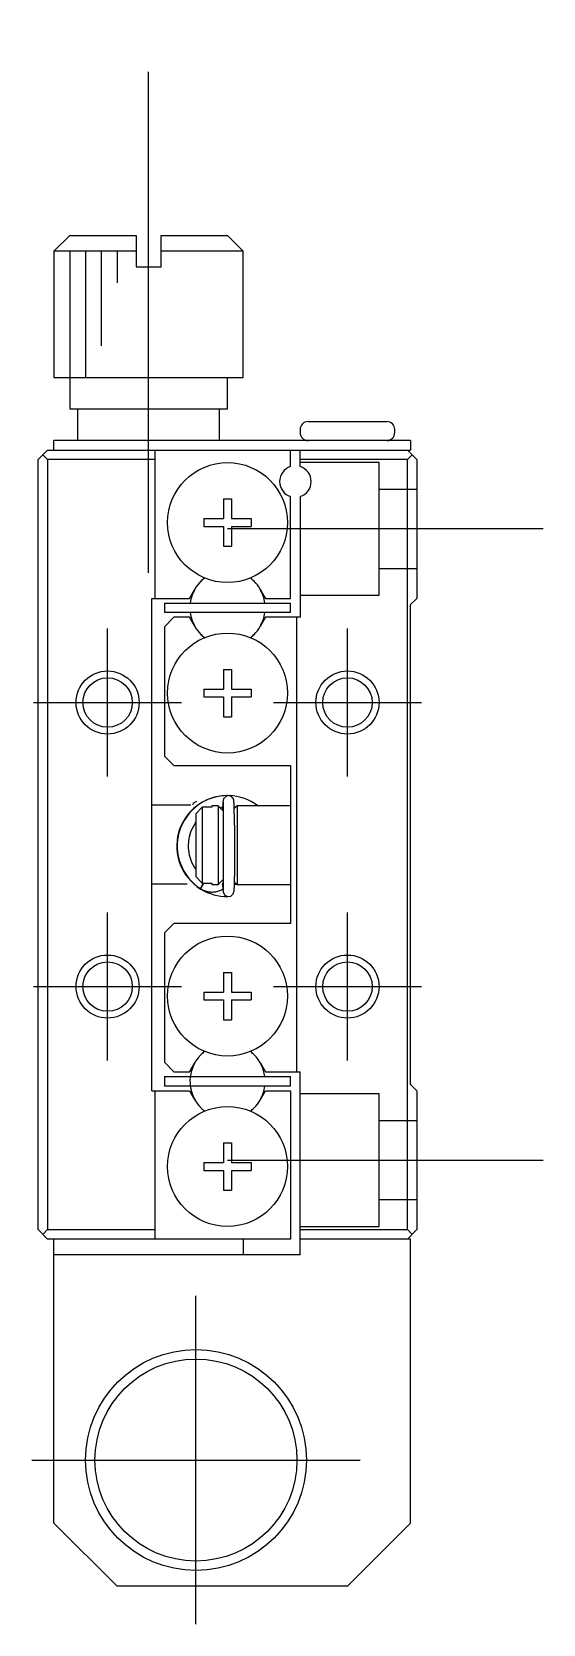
# Model space of a CAD drawing. Extents: x 0 to 269, y -8 to 194.
# Drawn here: x 154.8 to 171, y 74.7 to 125.2 of the extents above; entities that cross this region are included whole.
import ezdxf

# ---------------------------------------------------------------- set-up
doc = ezdxf.new("R2010")
doc.units = 0
doc.header["$LTSCALE"] = 0.5
doc.linetypes.add('CENTER', pattern=[50.8, 31.75, -6.35, 6.35, -6.35])
doc.linetypes.add('DASHED', pattern=[19.05, 12.7, -6.35])
for name, color, linetype in [('MSM_CENTER', 1, 'CENTER'), ('MSM_CONTINUOUS', 7, 'CONTINUOUS'), ('MSM_DASHED', 4, 'DASHED'), ('MSM_NARROW', 5, 'CONTINUOUS')]:
    doc.layers.add(name, color=color, linetype=linetype)

msp = doc.modelspace()

# ---------------------------------------------------------------- linework, layer by layer
at = {"layer": 'MSM_CENTER'}
for p, q in [((158.541909, 108.039572), (158.541909, 125.181801)), ((171.041909, 109.43346), (161.041909, 109.43346)), ((157.241909, 101.590362), (157.241909, 106.276558)), ((164.841909, 101.590362), (164.841909, 106.276558)), ((154.898811, 103.93346), (159.585007, 103.93346)), ((162.498811, 103.93346), (167.185007, 103.93346)), ((157.241909, 92.590362), (157.241909, 97.276558)), ((164.841909, 92.590362), (164.841909, 97.276558)), ((154.898811, 94.93346), (159.585007, 94.93346)), ((162.498811, 94.93346), (167.185007, 94.93346)), ((161.041909, 89.43346), (171.041909, 89.43346)), ((160.041909, 74.73346), (160.041909, 85.13346)), ((154.841909, 79.93346), (165.241909, 79.93346))]:
    msp.add_line(p, q, dxfattribs=at)
at = {"layer": 'MSM_CONTINUOUS'}
for p, q in [((156.041909, 118.73346), (155.541909, 118.23346)), ((156.041909, 118.73346), (158.141909, 118.73346)), ((158.141909, 118.73346), (158.141909, 117.73346)), ((158.941909, 118.73346), (161.041909, 118.73346)), ((158.941909, 117.73346), (158.941909, 118.73346)), ((161.541909, 118.23346), (161.041909, 118.73346)), ((158.141909, 118.23346), (155.541909, 118.23346)), ((155.541909, 118.23346), (155.541909, 114.23346)), ((161.541909, 118.23346), (158.941909, 118.23346)), ((161.541909, 114.23346), (161.541909, 118.23346)), ((158.141909, 117.73346), (158.941909, 117.73346)), ((155.541909, 114.23346), (161.541909, 114.23346)), ((156.041909, 114.23346), (156.041909, 113.23346)), ((161.041909, 113.23346), (161.041909, 114.23346)), ((156.041909, 113.23346), (161.041909, 113.23346)), ((156.291909, 113.23346), (156.291909, 112.23346)), ((160.791909, 112.23346), (160.791909, 113.23346)), ((163.341909, 112.58346), (163.341909, 112.48346)), ((163.591909, 112.83346), (166.091909, 112.83346)), ((166.341909, 112.48346), (166.341909, 112.58346)), ((155.541909, 111.93346), (155.541909, 112.23346)), ((166.841909, 112.23346), (155.541909, 112.23346)), ((166.841909, 112.23346), (166.841909, 111.93346)), ((155.041909, 111.63346), (155.341909, 111.93346)), ((155.041909, 87.23346), (155.041909, 111.63346)), ((155.341909, 111.63346), (155.191909, 111.78346)), ((155.341909, 111.93346), (166.841909, 111.93346)), ((158.741909, 111.63346), (155.341909, 111.63346)), ((155.341909, 111.63346), (155.341909, 87.23346)), ((158.741909, 111.93346), (158.741909, 107.23346)), ((163.041909, 111.41043), (163.041909, 111.93346)), ((163.341909, 111.41043), (163.341909, 111.93346)), ((166.741909, 111.63346), (163.341909, 111.63346)), ((166.741909, 111.93346), (167.041909, 111.63346)), ((166.891909, 111.78346), (166.741909, 111.63346)), ((166.741909, 87.23346), (166.741909, 111.63346)), ((167.041909, 111.63346), (167.041909, 107.23346)), ((160.916909, 110.38346), (161.166909, 110.38346)), ((160.916909, 110.38346), (160.916909, 109.75846)), ((161.166909, 110.38346), (161.166909, 109.75846)), ((163.041909, 107.23346), (163.041909, 110.45649)), ((163.341909, 110.45649), (163.341909, 106.63346)), ((160.291909, 109.75846), (160.916909, 109.75846)), ((160.291909, 109.75846), (160.291909, 109.50846)), ((160.291909, 109.50846), (160.916909, 109.50846)), ((160.916909, 109.50846), (160.916909, 108.88346)), ((161.166909, 109.75846), (161.791909, 109.75846)), ((161.166909, 109.50846), (161.166909, 108.88346)), ((161.166909, 109.50846), (161.791909, 109.50846)), ((161.791909, 109.75846), (161.791909, 109.50846)), ((160.916909, 108.88346), (161.166909, 108.88346)), ((159.840443, 107.23346), (160.010906, 107.52871)), ((162.072912, 107.52871), (162.243375, 107.23346)), ((158.641909, 107.23346), (159.840443, 107.23346)), ((158.641909, 91.63346), (158.641909, 107.23346)), ((159.041909, 107.083462), (163.041909, 107.083462)), ((159.041909, 107.08346), (159.041909, 106.78346)), ((162.243375, 107.23346), (163.041909, 107.23346)), ((163.041909, 106.78346), (163.041909, 107.08346)), ((166.841909, 107.03346), (167.041909, 107.23346)), ((166.841909, 91.83346), (166.841909, 107.03346)), ((163.041909, 106.78346), (159.041909, 106.78346)), ((159.341909, 106.63346), (159.041909, 106.33346)), ((159.840443, 106.63346), (159.341909, 106.63346)), ((160.010906, 106.33821), (159.840443, 106.63346)), ((162.243375, 106.63346), (162.072912, 106.33821)), ((163.341909, 106.63346), (162.243375, 106.63346)), ((163.241909, 92.23346), (163.241909, 106.63346)), ((159.041909, 106.33346), (159.041909, 102.23346)), ((160.916909, 104.98346), (161.166909, 104.98346)), ((160.916909, 104.98346), (160.916909, 104.35846)), ((161.166909, 104.98346), (161.166909, 104.35846)), ((160.291909, 104.35846), (160.916909, 104.35846)), ((160.291909, 104.35846), (160.291909, 104.10846)), ((160.291909, 104.10846), (160.916909, 104.10846)), ((160.916909, 104.10846), (160.916909, 103.48346)), ((161.166909, 104.35846), (161.791909, 104.35846)), ((161.166909, 104.10846), (161.166909, 103.48346)), ((161.166909, 104.10846), (161.791909, 104.10846)), ((161.791909, 104.35846), (161.791909, 104.10846)), ((160.916909, 103.48346), (161.166909, 103.48346)), ((159.041909, 102.23346), (159.341909, 101.93346)), ((159.341909, 101.93346), (163.041909, 101.93346)), ((163.041909, 101.93346), (163.041909, 96.93346)), ((160.98469, 100.959198), (160.91525, 100.881926)), ((161.083346, 100.983938), (160.98469, 100.959198)), ((161.181427, 100.948087), (161.083346, 100.983938)), ((161.242519, 100.861531), (161.181427, 100.948087)), ((159.880663, 100.68346), (158.641909, 100.68346)), ((159.941825, 100.72552), (159.946098, 100.690509)), ((160.057298, 100.793443), (159.941832, 100.734848)), ((160.241909, 100.61346), (160.041909, 100.40341)), ((160.041909, 100.40341), (160.041909, 98.423511)), ((160.241909, 100.61346), (160.241909, 98.21346)), ((160.541909, 100.61346), (160.241909, 100.61346)), ((160.541909, 100.66346), (160.541909, 100.61346)), ((160.741909, 100.66346), (160.541909, 100.66346)), ((160.741909, 100.66346), (160.741909, 98.16346)), ((160.915507, 100.489863), (160.741909, 100.66346)), ((160.795858, 100.609665), (160.887489, 100.624732)), ((160.845233, 100.560425), (160.804564, 100.611409)), ((160.885429, 100.546514), (160.884824, 100.520887)), ((160.888776, 100.662636), (160.885429, 100.546514)), ((160.894206, 100.777997), (160.888776, 100.662636)), ((160.91525, 100.881926), (160.894206, 100.777997)), ((160.904629, 100.77397), (160.904629, 97.994316)), ((161.262507, 100.615119), (161.288414, 100.610165)), ((161.341909, 100.66346), (161.26331, 100.584861)), ((161.341909, 100.66346), (161.341909, 98.16346)), ((163.041909, 100.66346), (161.341909, 100.66346)), ((159.89437, 99.871514), (159.96027, 100.005433)), ((159.96027, 100.005433), (160.018388, 100.097779)), ((160.018388, 100.097779), (160.041738, 100.130306)), ((159.845368, 99.732728), (159.89437, 99.871514)), ((160.041909, 98.423511), (160.241909, 98.21346)), ((158.641909, 98.18346), (159.7617, 98.18346)), ((160.183383, 98.03902), (160.269125, 98.197274)), ((160.190947, 98.03537), (160.190943, 98.034331)), ((160.190943, 98.034331), (160.191447, 98.033294)), ((160.19116, 98.036734), (160.190947, 98.03537)), ((160.191582, 98.038419), (160.19116, 98.036734)), ((160.191447, 98.033294), (160.218652, 98.016943)), ((160.192212, 98.040421), (160.191582, 98.038419)), ((160.193049, 98.042736), (160.192212, 98.040421)), ((160.194091, 98.045358), (160.193049, 98.042736)), ((160.195334, 98.048283), (160.194091, 98.045358)), ((160.196778, 98.051503), (160.195334, 98.048283)), ((160.199295, 98.056838), (160.196778, 98.051503)), ((160.202236, 98.062789), (160.199295, 98.056838)), ((160.205588, 98.069325), (160.202236, 98.062789)), ((160.209332, 98.076414), (160.205588, 98.069325)), ((160.213452, 98.08402), (160.209332, 98.076414)), ((160.217925, 98.092107), (160.213452, 98.08402)), ((160.222732, 98.100634), (160.217925, 98.092107)), ((160.218652, 98.016943), (160.248167, 98.001098)), ((160.227846, 98.10956), (160.222732, 98.100634)), ((160.233244, 98.118839), (160.227846, 98.10956)), ((160.238898, 98.128426), (160.233244, 98.118839)), ((160.244781, 98.138274), (160.238898, 98.128426)), ((160.241909, 98.21346), (160.541909, 98.21346)), ((160.250864, 98.148334), (160.244781, 98.138274)), ((160.248167, 98.001098), (160.278432, 97.986743)), ((160.257116, 98.158556), (160.250864, 98.148334)), ((160.263506, 98.168889), (160.257116, 98.158556)), ((160.270003, 98.179283), (160.263506, 98.168889)), ((160.269125, 98.197274), (160.280579, 98.215149)), ((160.276575, 98.189687), (160.270003, 98.179283)), ((160.291856, 98.21346), (160.276575, 98.189687)), ((160.278432, 97.986743), (160.309371, 97.973913)), ((160.309371, 97.973913), (160.340906, 97.962642)), ((160.340906, 97.962642), (160.372961, 97.952955)), ((160.372961, 97.952955), (160.405455, 97.944878)), ((160.405455, 97.944878), (160.43831, 97.938429)), ((160.43831, 97.938429), (160.471443, 97.933624)), ((160.471443, 97.933624), (160.504774, 97.930476)), ((160.504774, 97.930476), (160.538219, 97.928991)), ((160.538219, 97.928991), (160.571697, 97.929173)), ((160.541909, 98.21346), (160.541909, 98.16346)), ((160.541909, 98.16346), (160.741909, 98.16346)), ((160.571697, 97.929173), (160.605124, 97.931023)), ((160.605124, 97.931023), (160.638419, 97.934535)), ((160.638419, 97.934535), (160.6715, 97.939701)), ((160.6715, 97.939701), (160.704285, 97.946507)), ((160.704285, 97.946507), (160.736692, 97.954938)), ((160.736692, 97.954938), (160.768643, 97.964973)), ((160.741909, 98.16346), (160.916727, 98.338277)), ((160.768643, 97.964973), (160.800058, 97.976587)), ((160.800058, 97.976587), (160.83086, 97.989752)), ((160.83086, 97.989752), (160.860973, 98.004434)), ((160.860973, 98.004434), (160.890322, 98.020599)), ((160.887291, 98.152193), (160.88744, 98.163336)), ((160.887291, 98.152193), (160.892168, 98.024553)), ((160.88744, 98.163336), (160.888546, 98.174445)), ((160.888546, 98.174445), (160.890602, 98.185462)), ((160.890322, 98.020599), (160.892351, 98.021788)), ((160.890602, 98.185462), (160.893596, 98.196324)), ((160.892168, 98.024553), (160.903083, 97.921284)), ((160.893596, 98.196324), (160.897513, 98.206974)), ((160.897513, 98.206974), (160.902331, 98.217352)), ((160.902331, 98.217352), (160.908023, 98.227401)), ((160.903083, 97.921284), (160.954388, 97.832024)), ((160.908023, 98.227401), (160.914559, 98.237068)), ((161.224605, 97.867986), (161.254379, 97.97509)), ((161.335202, 98.169948), (161.262531, 98.154416)), ((161.264581, 98.23346), (161.271909, 98.23346)), ((161.264752, 98.240617), (161.341909, 98.16346)), ((161.341909, 98.16346), (163.041909, 98.16346)), ((160.954388, 97.832024), (161.045207, 97.786669)), ((161.045207, 97.786669), (161.147397, 97.799836)), ((161.147397, 97.799836), (161.224605, 97.867986)), ((159.341909, 96.93346), (159.041909, 96.63346)), ((163.041909, 96.93346), (159.341909, 96.93346)), ((159.041909, 96.63346), (159.041909, 92.53346)), ((160.916909, 95.38346), (161.166909, 95.38346)), ((160.916909, 95.38346), (160.916909, 94.75846)), ((161.166909, 95.38346), (161.166909, 94.75846)), ((160.291909, 94.75846), (160.916909, 94.75846)), ((160.291909, 94.75846), (160.291909, 94.50846)), ((160.291909, 94.50846), (160.916909, 94.50846)), ((160.916909, 94.50846), (160.916909, 93.88346)), ((161.166909, 94.75846), (161.791909, 94.75846)), ((161.166909, 94.50846), (161.166909, 93.88346)), ((161.166909, 94.50846), (161.791909, 94.50846)), ((161.791909, 94.75846), (161.791909, 94.50846)), ((160.916909, 93.88346), (161.166909, 93.88346)), ((159.041909, 92.53346), (159.341909, 92.23346)), ((159.840443, 92.23346), (160.010906, 92.52871)), ((162.072912, 92.52871), (162.243375, 92.23346)), ((159.041909, 92.083462), (163.041909, 92.083462)), ((159.041909, 92.08346), (159.041909, 91.78346)), ((159.341909, 92.23346), (159.840443, 92.23346)), ((162.243375, 92.23346), (163.341909, 92.23346)), ((163.041909, 91.78346), (163.041909, 92.08346)), ((163.341909, 86.43346), (163.341909, 92.23346)), ((167.041909, 91.63346), (166.841909, 91.83346)), ((158.641909, 91.63346), (159.840443, 91.63346)), ((158.741909, 91.63346), (158.741909, 86.93346)), ((163.041909, 91.78346), (159.041909, 91.78346)), ((159.840443, 91.63346), (160.010906, 91.33821)), ((162.072912, 91.33821), (162.243375, 91.63346)), ((162.243375, 91.63346), (163.041909, 91.63346)), ((163.041909, 91.63346), (163.041909, 86.93346)), ((167.041909, 91.63346), (167.041909, 87.23346)), ((160.916909, 89.98346), (161.166909, 89.98346)), ((160.916909, 89.98346), (160.916909, 89.35846)), ((161.166909, 89.98346), (161.166909, 89.35846)), ((160.291909, 89.35846), (160.916909, 89.35846)), ((160.291909, 89.35846), (160.291909, 89.10846)), ((161.166909, 89.35846), (161.791909, 89.35846)), ((161.791909, 89.35846), (161.791909, 89.10846)), ((160.291909, 89.10846), (160.916909, 89.10846)), ((160.916909, 89.10846), (160.916909, 88.48346)), ((161.166909, 89.10846), (161.166909, 88.48346)), ((161.166909, 89.10846), (161.791909, 89.10846)), ((160.916909, 88.48346), (161.166909, 88.48346)), ((155.341909, 86.93346), (155.041909, 87.23346)), ((155.191909, 87.08346), (155.341909, 87.23346)), ((155.341909, 87.23346), (158.741909, 87.23346)), ((163.041909, 86.93346), (155.341909, 86.93346)), ((155.541909, 77.93346), (155.541909, 86.93346)), ((161.541909, 86.93346), (161.541909, 86.43346)), ((163.341909, 87.23346), (166.741909, 87.23346)), ((166.841909, 86.93346), (163.341909, 86.93346)), ((166.741909, 87.23346), (166.891909, 87.08346)), ((167.041909, 87.23346), (166.741909, 86.93346)), ((166.841909, 77.93346), (166.841909, 86.93346)), ((163.341909, 86.43346), (155.541909, 86.43346)), ((155.541909, 77.93346), (157.541909, 75.93346)), ((164.841909, 75.93346), (166.841909, 77.93346)), ((164.841909, 75.93346), (157.541909, 75.93346))]:
    msp.add_line(p, q, dxfattribs=at)
for centre, radius in [((161.041909, 109.63346), 1.9), ((161.041909, 104.23346), 1.9), ((157.241909, 103.93346), 0.7835), ((164.841909, 103.93346), 0.7835), ((161.041909, 94.63346), 1.9), ((157.241909, 94.93346), 0.7835), ((164.841909, 94.93346), 0.7835), ((161.041909, 89.23346), 1.9), ((160.041909, 79.93346), 3.5), ((160.041909, 79.93346), 3.2)]:
    msp.add_circle(centre, radius, dxfattribs=at)
for centre, radius, start, end in [((163.591909, 112.58346), 0.25, 90, 180), ((166.091909, 112.58346), 0.25, 0, 90), ((163.591909, 112.48346), 0.25, 180, 270), ((166.091909, 112.48346), 0.25, 270, 0), ((163.191909, 110.93346), 0.5, 107.457603, 252.542397), ((163.191909, 110.93346), 0.5, 287.457603, 72.542397), ((161.041909, 106.933461), 1.1905, 150.000042, 172.761619), ((161.041909, 106.93346), 1.1905, 135, 150), ((161.132909, 106.84132), 1.32, 128.260088, 134.965001), ((161.041909, 106.933461), 1.1905, 127.543078, 134.642946), ((161.041909, 106.933461), 1.1905, 44.999966, 52.456922), ((160.950909, 106.84132), 1.32, 45.034999, 51.739912), ((161.041909, 106.93346), 1.1905, 30, 45), ((161.041909, 106.933461), 1.1905, 7.238411, 30), ((161.041909, 106.933461), 1.1905, 187.238379, 210), ((161.041909, 106.933461), 1.1905, 330, 352.761621), ((161.041909, 106.93346), 1.1905, 210, 225), ((161.132909, 107.0256), 1.32, 225.034999, 231.739912), ((161.041909, 106.933461), 1.1905, 225.356432, 232.457024), ((161.041909, 106.933461), 1.1905, 307.542976, 314.643568), ((160.950909, 107.0256), 1.32, 308.260088, 314.965001), ((161.041909, 106.93346), 1.1905, 315, 330), ((161.03215, 99.385017), 1.598393, 90.536816, 238.370163), ((161.045796, 99.385033), 1.598467, 89.611696, 237.708539), ((161.040903, 99.382067), 1.601567, 53.152208, 87.922405), ((121.269769, 99.254043), 40.005059, 358.1679536, 2.3028851), ((161.037053, 99.386815), 1.240874, 163.8134463, 185.8549898), ((161.045632, 99.385704), 1.249297, 185.7641604, 216.5294305), ((161.037971, 99.393759), 1.608889, 238.356938, 270.616493), ((161.132909, 91.84132), 1.32, 128.260088, 134.965001), ((161.041909, 91.933461), 1.1905, 127.543078, 134.642946), ((161.041909, 91.933461), 1.1905, 45.357054, 52.456922), ((160.950909, 91.84132), 1.32, 45.034999, 51.739912), ((161.041909, 91.933461), 1.1905, 135.000034, 232.457024), ((161.041909, 91.933461), 1.1905, 7.238411, 44.999966), ((161.041909, 91.93346), 1.1905, 315, 330), ((161.041909, 91.933461), 1.1905, 330, 352.761619), ((161.132909, 92.0256), 1.32, 225.034999, 231.739912), ((161.041909, 91.933461), 1.1905, 307.542976, 314.643568), ((160.950909, 92.0256), 1.32, 308.260088, 314.965001)]:
    msp.add_arc(centre, radius, start, end, dxfattribs=at)
at = {"layer": 'MSM_DASHED'}
for p, q in [((165.841909, 111.53346), (163.341909, 111.53346)), ((165.841909, 107.33346), (165.841909, 111.53346)), ((167.041909, 110.68346), (165.841909, 110.68346)), ((165.841909, 108.18346), (167.041909, 108.18346)), ((163.341909, 107.33346), (165.841909, 107.33346)), ((165.841909, 91.53346), (163.341909, 91.53346)), ((165.841909, 87.33346), (165.841909, 91.53346)), ((167.041909, 90.68346), (165.841909, 90.68346)), ((165.841909, 88.18346), (167.041909, 88.18346)), ((163.341909, 87.33346), (165.841909, 87.33346))]:
    msp.add_line(p, q, dxfattribs=at)
at = {"layer": 'MSM_NARROW'}
for p, q in [((156.041909, 118.23346), (156.041909, 114.23346)), ((156.541909, 118.23346), (156.541909, 114.23346)), ((157.041909, 118.23346), (157.041909, 115.23346)), ((157.541909, 118.23346), (157.541909, 117.23346))]:
    msp.add_line(p, q, dxfattribs=at)
for centre in [(157.241909, 103.93346), (164.841909, 103.93346), (157.241909, 94.93346), (164.841909, 94.93346)]:
    msp.add_circle(centre, 1, dxfattribs=at)

doc.saveas('drawing.dxf')
